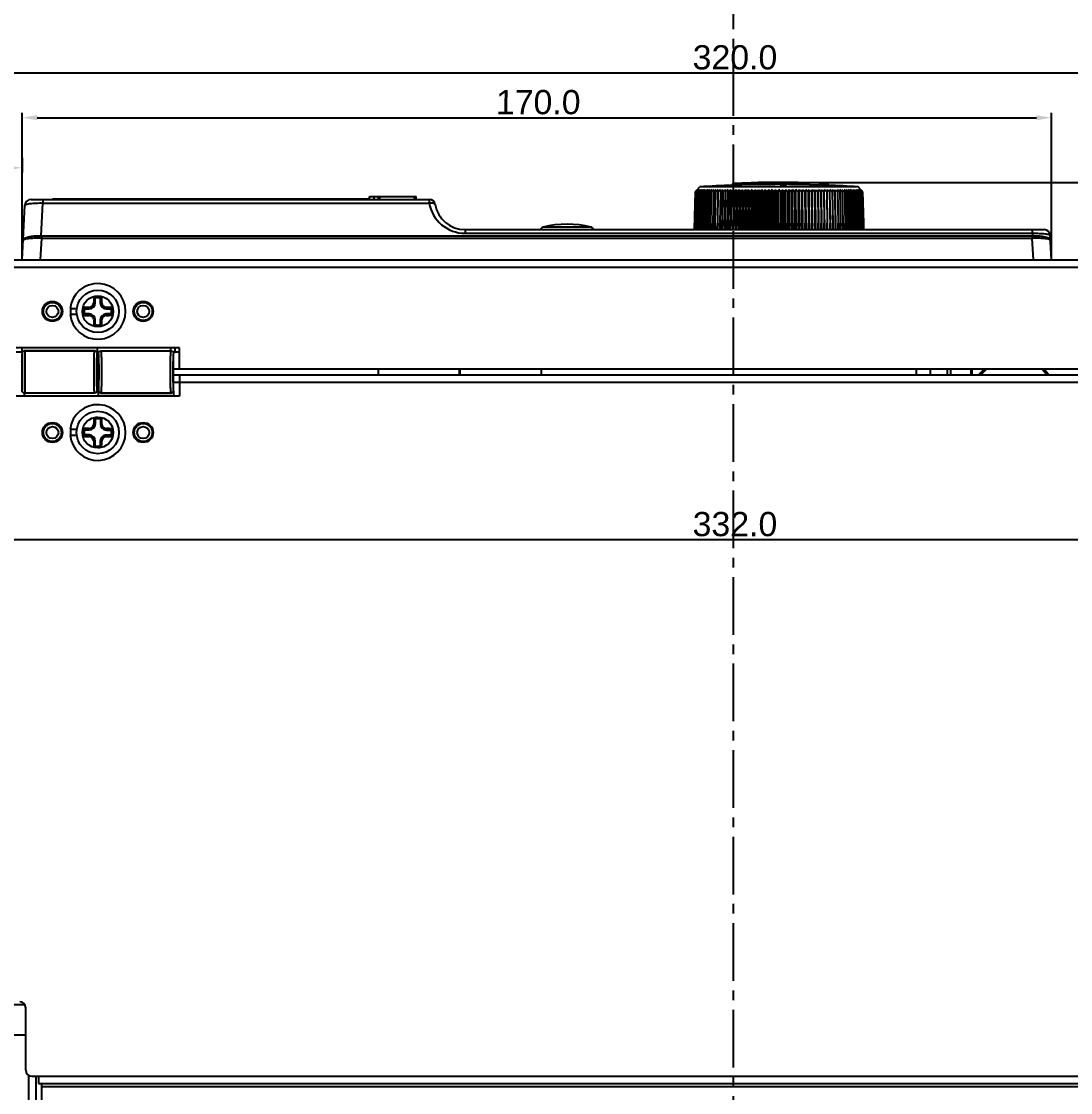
# Model space of a CAD drawing. Extents: x -329 to 5579, y -1942 to 3105.
# Drawn here: x 2013.5 to 2186.8, y -1765.1 to -1588.2 of the extents above; entities that cross this region are included whole.
import ezdxf

# ---------------------------------------------------------------- set-up
doc = ezdxf.new("R2010")
doc.units = 0
doc.linetypes.add('CENTER', pattern=[17.8, 10.75, -2.35, 2.35, -2.35])
doc.linetypes.add('CENTER2', pattern=[28.575, 19.05, -3.175, 3.175, -3.175])
doc.layers.get('0').update_dxf_attribs({"linetype": 'CONTINUOUS'})
doc.layers.add('3', color=112, linetype='CENTER')
doc.layers.add('DIM', color=1, linetype='CONTINUOUS')
doc.styles.add('OMI-1', font='arial.ttf', dxfattribs={"oblique": 1})

msp = doc.modelspace()

# ---------------------------------------------------------------- linework, layer by layer
at = {"color": 7, "linetype": 'CONTINUOUS'}
for p, q in [((2134.02, -1614.87), (2130.96, -1614.96)), ((2130.96, -1614.96), (2130.96, -1615.26)), ((2134.02, -1615.17), (2134.02, -1614.87)), ((2135.57, -1615.19), (2135.57, -1614.84)), ((2136.67, -1614.85), (2136.53, -1614.86)), ((2136.62, -1614.82), (2136.62, -1614.83)), ((2138.84, -1614.82), (2138.53, -1614.82)), ((2138.84, -1615.18), (2138.84, -1614.82)), ((2139.89, -1615.19), (2139.89, -1614.82)), ((2143.65, -1615.18), (2143.65, -1614.88)), ((2146.71, -1614.98), (2143.65, -1614.88)), ((2146.71, -1614.98), (2146.71, -1615.28)), ((2124.8, -1616.35), (2124.64, -1622.6)), ((2124.81, -1616.35), (2124.68, -1621.54)), ((2124.84, -1616.35), (2124.71, -1621.54)), ((2124.9, -1616.35), (2124.77, -1621.54)), ((2124.89, -1616.25), (2124.8, -1616.35)), ((2124.9, -1616.26), (2124.81, -1616.35)), ((2124.92, -1616.28), (2124.84, -1616.35)), ((2124.99, -1616.35), (2124.86, -1621.54)), ((2125, -1616.25), (2124.9, -1616.35)), ((2124.96, -1616.19), (2125.05, -1616.08)), ((2125.1, -1616.35), (2124.97, -1621.54)), ((2125.05, -1616.3), (2124.99, -1616.35)), ((2125.1, -1616.03), (2125.05, -1616.08)), ((2125.05, -1616.08), (2125.1, -1616.03)), ((2125.13, -1616.03), (2125.07, -1616.08)), ((2125.08, -1616.08), (2125.13, -1616.03)), ((2125.1, -1616.02), (2125.55, -1615.54)), ((2125.17, -1616.28), (2125.1, -1616.35)), ((2125.23, -1616.35), (2125.1, -1621.54)), ((2125.14, -1616.3), (2125.14, -1616.29)), ((2125.32, -1616.27), (2125.23, -1616.35)), ((2125.23, -1616.35), (2125.28, -1616.28)), ((2125.23, -1616.35), (2125.28, -1616.28)), ((2125.39, -1616.35), (2125.26, -1621.54)), ((2125.49, -1616.26), (2125.39, -1616.35)), ((2125.56, -1616.35), (2125.44, -1621.54)), ((2151.68, -1615.54), (2125.55, -1615.54)), ((2125.56, -1616.09), (2125.6, -1616.03)), ((2125.77, -1616.35), (2125.64, -1621.54)), ((2125.99, -1616.35), (2125.87, -1621.54)), ((2126.24, -1616.35), (2126.12, -1621.54)), ((2126.51, -1616.35), (2126.39, -1621.54)), ((2126.79, -1616.35), (2126.68, -1621.54)), ((2127.11, -1616.35), (2127, -1621.54)), ((2127.44, -1616.35), (2127.33, -1621.54)), ((2127.79, -1616.35), (2127.68, -1621.54)), ((2128.15, -1616.35), (2128.05, -1621.54)), ((2128.54, -1616.35), (2128.45, -1621.54)), ((2128.54, -1616.35), (2128.57, -1616.03)), ((2128.95, -1616.35), (2128.85, -1621.54)), ((2128.95, -1616.35), (2128.96, -1616.03)), ((2129.25, -1622.6), (2129.36, -1616.03)), ((2129.37, -1616.35), (2129.28, -1621.54)), ((2129.37, -1616.35), (2129.36, -1616.03)), ((2129.68, -1622.6), (2129.79, -1616.03)), ((2129.81, -1616.35), (2129.72, -1621.54)), ((2129.81, -1616.35), (2129.79, -1616.03)), ((2130.12, -1622.6), (2130.22, -1616.03)), ((2130.26, -1616.35), (2130.18, -1621.54)), ((2130.58, -1622.6), (2130.67, -1616.03)), ((2130.73, -1616.35), (2130.65, -1621.54)), ((2134.02, -1615.17), (2130.96, -1615.26)), ((2131.05, -1622.6), (2131.14, -1616.03)), ((2131.21, -1616.35), (2131.14, -1621.54)), ((2131.53, -1622.6), (2131.62, -1616.03)), ((2131.71, -1616.35), (2131.64, -1621.54)), ((2132.03, -1622.6), (2132.11, -1616.03)), ((2132.21, -1616.35), (2132.15, -1621.54)), ((2132.54, -1622.6), (2132.61, -1616.03)), ((2132.73, -1616.35), (2132.68, -1621.54)), ((2133.05, -1622.6), (2133.12, -1616.03)), ((2133.26, -1616.35), (2133.21, -1621.54)), ((2133.58, -1622.6), (2133.64, -1616.03)), ((2133.8, -1616.35), (2133.75, -1621.54)), ((2134.12, -1622.6), (2134.17, -1616.03)), ((2134.35, -1616.35), (2134.31, -1621.54)), ((2134.66, -1622.6), (2134.71, -1616.03)), ((2134.9, -1616.35), (2134.87, -1621.54)), ((2135.22, -1622.6), (2135.26, -1616.03)), ((2135.46, -1616.35), (2135.43, -1621.54)), ((2135.77, -1622.6), (2135.81, -1616.03)), ((2136.03, -1616.35), (2136, -1621.54)), ((2136.34, -1622.6), (2136.36, -1616.03)), ((2136.6, -1616.35), (2136.58, -1621.54)), ((2136.9, -1622.6), (2136.92, -1616.03)), ((2137.17, -1616.35), (2137.16, -1621.54)), ((2137.47, -1622.6), (2137.49, -1616.03)), ((2137.75, -1616.35), (2137.74, -1621.54)), ((2138.05, -1622.6), (2138.05, -1616.03)), ((2138.33, -1616.35), (2138.33, -1621.54)), ((2138.62, -1622.6), (2138.62, -1616.03)), ((2138.84, -1615.12), (2138.74, -1615.12)), ((2138.91, -1616.35), (2138.91, -1621.54)), ((2139.19, -1622.6), (2139.19, -1616.03)), ((2139.49, -1616.35), (2139.5, -1621.54)), ((2139.76, -1622.6), (2139.75, -1616.03)), ((2140.06, -1616.35), (2140.08, -1621.54)), ((2140.33, -1622.6), (2140.31, -1616.03)), ((2140.64, -1616.35), (2140.66, -1621.54)), ((2140.9, -1622.6), (2140.87, -1616.03)), ((2141.21, -1616.35), (2141.23, -1621.54)), ((2141.46, -1622.6), (2141.43, -1616.03)), ((2141.78, -1616.35), (2141.81, -1621.54)), ((2142.02, -1622.6), (2141.98, -1616.03)), ((2142.34, -1616.35), (2142.37, -1621.54)), ((2142.57, -1622.6), (2142.53, -1616.03)), ((2142.89, -1616.35), (2142.93, -1621.54)), ((2143.12, -1622.6), (2143.06, -1616.03)), ((2143.44, -1616.35), (2143.48, -1621.54)), ((2143.66, -1622.6), (2143.6, -1616.03)), ((2146.71, -1615.28), (2143.65, -1615.18)), ((2143.98, -1616.35), (2144.03, -1621.54)), ((2144.18, -1622.6), (2144.12, -1616.03)), ((2144.5, -1616.35), (2144.56, -1621.54)), ((2144.7, -1622.6), (2144.63, -1616.03)), ((2145.02, -1616.35), (2145.08, -1621.54)), ((2145.21, -1622.6), (2145.13, -1616.03)), ((2145.53, -1616.35), (2145.6, -1621.54)), ((2145.71, -1622.6), (2145.62, -1616.03)), ((2146.03, -1616.35), (2146.1, -1621.54)), ((2146.19, -1622.6), (2146.1, -1616.03)), ((2146.51, -1616.35), (2146.58, -1621.54)), ((2146.66, -1622.6), (2146.57, -1616.03)), ((2146.98, -1616.35), (2147.06, -1621.54)), ((2147.12, -1622.6), (2147.02, -1616.03)), ((2147.45, -1616.03), (2147.43, -1616.35)), ((2147.43, -1616.35), (2147.51, -1621.54)), ((2147.56, -1622.6), (2147.45, -1616.03)), ((2147.99, -1622.6), (2147.87, -1616.03)), ((2147.87, -1616.03), (2147.87, -1616.35)), ((2147.87, -1616.35), (2147.96, -1621.54)), ((2148.28, -1616.03), (2148.29, -1616.35)), ((2148.29, -1616.35), (2148.38, -1621.54)), ((2148.67, -1616.03), (2148.7, -1616.35)), ((2148.7, -1616.35), (2148.79, -1621.54)), ((2149.08, -1616.35), (2149.18, -1621.54)), ((2149.45, -1616.35), (2149.56, -1621.54)), ((2149.8, -1616.35), (2149.91, -1621.54)), ((2150.13, -1616.35), (2150.24, -1621.54)), ((2150.44, -1616.35), (2150.56, -1621.54)), ((2150.73, -1616.35), (2150.85, -1621.54)), ((2151, -1616.35), (2151.12, -1621.54)), ((2151.25, -1616.35), (2151.37, -1621.54)), ((2151.47, -1616.35), (2151.59, -1621.54)), ((2151.64, -1616.03), (2151.68, -1616.09)), ((2151.67, -1616.35), (2151.8, -1621.54)), ((2152.14, -1616.02), (2151.68, -1615.54)), ((2151.85, -1616.35), (2151.75, -1616.26)), ((2151.85, -1616.35), (2151.75, -1616.26)), ((2151.85, -1616.35), (2151.98, -1621.54)), ((2152.01, -1616.35), (2151.92, -1616.27)), ((2151.96, -1616.28), (2152.01, -1616.35)), ((2152.01, -1616.35), (2152.14, -1621.54)), ((2152.14, -1616.35), (2152.07, -1616.28)), ((2152.09, -1616.29), (2152.1, -1616.3)), ((2152.11, -1616.03), (2152.16, -1616.08)), ((2152.16, -1616.08), (2152.11, -1616.03)), ((2152.19, -1616.08), (2152.14, -1616.03)), ((2152.14, -1616.03), (2152.23, -1616.13)), ((2152.14, -1616.35), (2152.27, -1621.54)), ((2152.25, -1616.35), (2152.19, -1616.3)), ((2152.25, -1616.35), (2152.19, -1616.3)), ((2152.23, -1616.13), (2152.28, -1616.19)), ((2152.33, -1616.35), (2152.23, -1616.25)), ((2152.25, -1616.35), (2152.38, -1621.54)), ((2152.39, -1616.35), (2152.32, -1616.28)), ((2152.33, -1616.35), (2152.46, -1621.54)), ((2152.43, -1616.35), (2152.34, -1616.26)), ((2152.44, -1616.35), (2152.35, -1616.25)), ((2152.39, -1616.35), (2152.53, -1621.54)), ((2152.43, -1616.35), (2152.56, -1621.54)), ((2152.44, -1616.35), (2152.6, -1622.6)), ((2015.09, -1617.6), (2080.87, -1617.6)), ((2016.77, -1623.63), (2017.05, -1618.2)), ((2017.05, -1617.6), (2017.05, -1618.2)), ((2017.05, -1618.2), (2080.87, -1618.2)), ((2018.62, -1617.55), (2018.62, -1617.6)), ((2070.98, -1617.55), (2018.62, -1617.55)), ((2070.62, -1617.55), (2070.62, -1617.6)), ((2070.98, -1617.6), (2070.99, -1617.1)), ((2070.99, -1617.1), (2078.68, -1617.1)), ((2071.74, -1617.6), (2071.75, -1617.1)), ((2072.5, -1617.6), (2072.5, -1617.1)), ((2072.72, -1617.6), (2072.73, -1617.1)), ((2078.44, -1617.6), (2078.43, -1617.1)), ((2078.69, -1617.6), (2078.68, -1617.1)), ((2080.87, -1617.6), (2080.87, -1618.2)), ((2013.62, -1627.6), (2014.09, -1618.55)), ((2124.68, -1621.54), (2124.66, -1622.6)), ((2124.66, -1622.6), (2124.68, -1621.54)), ((2124.71, -1621.54), (2124.69, -1622.6)), ((2124.69, -1622.6), (2124.71, -1621.54)), ((2124.77, -1621.54), (2124.75, -1622.6)), ((2124.76, -1622.6), (2124.77, -1621.54)), ((2124.86, -1621.54), (2124.84, -1622.6)), ((2124.84, -1622.6), (2124.86, -1621.54)), ((2124.97, -1621.54), (2124.95, -1622.6)), ((2124.95, -1622.6), (2124.97, -1621.54)), ((2125.1, -1621.54), (2125.08, -1622.6)), ((2125.09, -1622.6), (2125.1, -1621.54)), ((2125.26, -1621.54), (2125.24, -1622.6)), ((2125.24, -1622.6), (2125.26, -1621.54)), ((2125.44, -1621.54), (2125.42, -1622.6)), ((2125.42, -1622.6), (2125.44, -1621.54)), ((2125.64, -1621.54), (2125.62, -1622.6)), ((2125.63, -1622.6), (2125.64, -1621.54)), ((2125.87, -1621.54), (2125.85, -1622.6)), ((2125.86, -1622.6), (2125.87, -1621.54)), ((2126.12, -1621.54), (2126.1, -1622.6)), ((2126.11, -1622.6), (2126.12, -1621.54)), ((2126.39, -1621.54), (2126.37, -1622.6)), ((2126.38, -1622.6), (2126.39, -1621.54)), ((2126.68, -1621.54), (2126.66, -1622.6)), ((2126.67, -1622.6), (2126.68, -1621.54)), ((2127, -1621.54), (2126.98, -1622.6)), ((2126.98, -1622.6), (2127, -1621.54)), ((2127.33, -1621.54), (2127.31, -1622.6)), ((2127.32, -1622.6), (2127.33, -1621.54)), ((2127.68, -1621.54), (2127.66, -1622.6)), ((2127.67, -1622.6), (2127.68, -1621.54)), ((2128.05, -1621.54), (2128.04, -1622.6)), ((2128.05, -1622.6), (2128.05, -1621.54)), ((2128.45, -1621.54), (2128.43, -1622.6)), ((2128.44, -1622.6), (2128.45, -1621.54)), ((2128.85, -1621.54), (2128.84, -1622.6)), ((2128.85, -1622.6), (2128.85, -1621.54)), ((2129.28, -1621.54), (2129.26, -1622.6)), ((2129.27, -1622.6), (2129.28, -1621.54)), ((2129.72, -1621.54), (2129.71, -1622.6)), ((2129.72, -1622.6), (2129.72, -1621.54)), ((2130.18, -1621.54), (2130.16, -1622.6)), ((2130.18, -1622.6), (2130.18, -1621.54)), ((2130.65, -1621.54), (2130.64, -1622.6)), ((2130.65, -1622.6), (2130.65, -1621.54)), ((2131.14, -1621.54), (2131.12, -1622.6)), ((2131.14, -1622.6), (2131.14, -1621.54)), ((2131.64, -1621.54), (2131.63, -1622.6)), ((2131.64, -1622.6), (2131.64, -1621.54)), ((2132.15, -1621.54), (2132.14, -1622.6)), ((2132.15, -1622.6), (2132.15, -1621.54)), ((2132.68, -1621.54), (2132.66, -1622.6)), ((2132.68, -1622.6), (2132.68, -1621.54)), ((2133.21, -1621.54), (2133.2, -1622.6)), ((2133.21, -1622.6), (2133.21, -1621.54)), ((2133.75, -1621.54), (2133.74, -1622.6)), ((2133.76, -1622.6), (2133.75, -1621.54)), ((2134.31, -1621.54), (2134.29, -1622.6)), ((2134.31, -1622.6), (2134.31, -1621.54)), ((2134.87, -1621.54), (2134.85, -1622.6)), ((2134.87, -1622.6), (2134.87, -1621.54)), ((2135.43, -1621.54), (2135.42, -1622.6)), ((2135.44, -1622.6), (2135.43, -1621.54)), ((2136, -1621.54), (2135.99, -1622.6)), ((2136.01, -1622.6), (2136, -1621.54)), ((2136.58, -1621.54), (2136.57, -1622.6)), ((2136.59, -1622.6), (2136.58, -1621.54)), ((2137.16, -1621.54), (2137.15, -1622.6)), ((2137.17, -1622.6), (2137.16, -1621.54)), ((2137.74, -1621.54), (2137.73, -1622.6)), ((2137.75, -1622.6), (2137.74, -1621.54)), ((2138.33, -1621.54), (2138.32, -1622.6)), ((2138.33, -1621.54), (2138.33, -1622.6)), ((2138.91, -1621.54), (2138.9, -1622.6)), ((2138.92, -1622.6), (2138.91, -1621.54)), ((2139.5, -1621.54), (2139.49, -1622.6)), ((2139.5, -1622.6), (2139.5, -1621.54)), ((2140.08, -1621.54), (2140.07, -1622.6)), ((2140.09, -1622.6), (2140.08, -1621.54)), ((2140.66, -1621.54), (2140.65, -1622.6)), ((2140.67, -1622.6), (2140.66, -1621.54)), ((2141.25, -1622.6), (2141.23, -1621.54)), ((2141.23, -1621.54), (2141.23, -1622.6)), ((2141.81, -1621.54), (2141.8, -1622.6)), ((2141.82, -1622.6), (2141.81, -1621.54)), ((2142.38, -1622.6), (2142.37, -1621.54)), ((2142.37, -1621.54), (2142.37, -1622.6)), ((2142.94, -1622.6), (2142.93, -1621.54)), ((2142.93, -1621.54), (2142.93, -1622.6)), ((2143.5, -1622.6), (2143.48, -1621.54)), ((2143.48, -1621.54), (2143.48, -1622.6)), ((2144.04, -1622.6), (2144.03, -1621.54)), ((2144.03, -1621.54), (2144.03, -1622.6)), ((2144.58, -1622.6), (2144.56, -1621.54)), ((2144.56, -1621.54), (2144.56, -1622.6)), ((2145.1, -1622.6), (2145.08, -1621.54)), ((2145.08, -1621.54), (2145.09, -1622.6)), ((2145.61, -1622.6), (2145.6, -1621.54)), ((2145.6, -1621.54), (2145.6, -1622.6)), ((2146.11, -1622.6), (2146.1, -1621.54)), ((2146.1, -1621.54), (2146.1, -1622.6)), ((2146.6, -1622.6), (2146.58, -1621.54)), ((2146.58, -1621.54), (2146.59, -1622.6)), ((2147.07, -1622.6), (2147.06, -1621.54)), ((2147.06, -1621.54), (2147.06, -1622.6)), ((2147.53, -1622.6), (2147.51, -1621.54)), ((2147.51, -1621.54), (2147.52, -1622.6)), ((2147.98, -1622.6), (2147.96, -1621.54)), ((2147.96, -1621.54), (2147.96, -1622.6)), ((2148.4, -1622.6), (2148.38, -1621.54)), ((2148.38, -1621.54), (2148.39, -1622.6)), ((2148.81, -1622.6), (2148.79, -1621.54)), ((2148.79, -1621.54), (2148.8, -1622.6)), ((2149.2, -1622.6), (2149.18, -1621.54)), ((2149.18, -1621.54), (2149.19, -1622.6)), ((2149.58, -1622.6), (2149.56, -1621.54)), ((2149.56, -1621.54), (2149.57, -1622.6)), ((2149.93, -1622.6), (2149.91, -1621.54)), ((2149.91, -1621.54), (2149.92, -1622.6)), ((2150.26, -1622.6), (2150.24, -1621.54)), ((2150.24, -1621.54), (2150.25, -1622.6)), ((2150.58, -1622.6), (2150.56, -1621.54)), ((2150.56, -1621.54), (2150.57, -1622.6)), ((2150.87, -1622.6), (2150.85, -1621.54)), ((2150.85, -1621.54), (2150.86, -1622.6)), ((2151.14, -1622.6), (2151.12, -1621.54)), ((2151.12, -1621.54), (2151.13, -1622.6)), ((2151.39, -1622.6), (2151.37, -1621.54)), ((2151.37, -1621.54), (2151.38, -1622.6)), ((2151.61, -1622.6), (2151.59, -1621.54)), ((2151.59, -1621.54), (2151.61, -1622.6)), ((2151.82, -1622.6), (2151.8, -1621.54)), ((2151.8, -1621.54), (2151.81, -1622.6)), ((2152, -1622.6), (2151.98, -1621.54)), ((2151.98, -1621.54), (2151.99, -1622.6)), ((2152.16, -1622.6), (2152.14, -1621.54)), ((2152.14, -1621.54), (2152.15, -1622.6)), ((2152.29, -1622.6), (2152.27, -1621.54)), ((2152.27, -1621.54), (2152.29, -1622.6)), ((2152.4, -1622.6), (2152.38, -1621.54)), ((2152.38, -1621.54), (2152.4, -1622.6)), ((2152.48, -1622.6), (2152.46, -1621.54)), ((2152.46, -1621.54), (2152.48, -1622.6)), ((2152.54, -1622.6), (2152.53, -1621.54)), ((2152.53, -1621.54), (2152.54, -1622.6)), ((2152.58, -1622.6), (2152.56, -1621.54)), ((2152.56, -1621.54), (2152.58, -1622.6)), ((2016.8, -1623.64), (2016.8, -1623.99)), ((2016.8, -1623.64), (2180.45, -1623.64)), ((2086.78, -1622.6), (2086.78, -1623.2)), ((2086.78, -1622.6), (2182.42, -1622.6)), ((2086.78, -1623.2), (2180.46, -1623.2)), ((2107.58, -1622.19), (2099.66, -1622.19)), ((2180.45, -1623.64), (2180.45, -1623.99)), ((2180.46, -1622.6), (2180.46, -1623.2)), ((2180.46, -1623.2), (2180.48, -1623.63)), ((2183.63, -1627.6), (2183.42, -1623.55)), ((2016.8, -1623.99), (2016.61, -1627.6)), ((2016.8, -1623.99), (2180.45, -1623.99)), ((2180.64, -1627.6), (2180.45, -1623.99)), ((1972.32, -1627.6), (2289.92, -1627.6)), ((1972.42, -1628.8), (2289.82, -1628.8)), ((2025.7, -1634.69), (2025.7, -1633.89)), ((2026.53, -1633.89), (2026.53, -1634.69)), ((2022.65, -1635.66), (2021.54, -1635.66)), ((2023.91, -1635.69), (2024.7, -1635.69)), ((2024.7, -1635.69), (2024.7, -1635.43)), ((2025.7, -1634.69), (2025.45, -1634.69)), ((2026.53, -1634.69), (2026.79, -1634.69)), ((2027.53, -1635.69), (2027.53, -1635.43)), ((2027.53, -1635.69), (2028.33, -1635.69)), ((2021.54, -1636.56), (2022.65, -1636.56)), ((2024.7, -1636.52), (2023.91, -1636.52)), ((2024.7, -1636.52), (2024.71, -1636.78)), ((2025.71, -1637.52), (2025.45, -1637.52)), ((2025.71, -1638.32), (2025.71, -1637.52)), ((2026.53, -1637.52), (2026.53, -1638.32)), ((2026.53, -1637.52), (2026.79, -1637.52)), ((2027.53, -1636.52), (2027.53, -1636.78)), ((2028.33, -1636.52), (2027.53, -1636.52)), ((2039.62, -1642.1), (2012.62, -1642.1)), ((2012.62, -1642.8), (2013.62, -1642.8)), ((2013.6, -1643.1), (2013.6, -1644.28)), ((2013.62, -1642.97), (2013.62, -1642.1)), ((2013.75, -1642.75), (2013.77, -1642.73)), ((2014.12, -1642.59), (2014.1, -1642.6)), ((2025.52, -1642.6), (2014.1, -1642.6)), ((2014.12, -1642.59), (2025.5, -1642.59)), ((2025.52, -1642.6), (2025.5, -1642.59)), ((2025.85, -1642.73), (2025.87, -1642.75)), ((2026, -1642.1), (2026, -1642.97)), ((2026, -1642.8), (2026.32, -1642.8)), ((2026.02, -1644.28), (2026.02, -1643.1)), ((2026.22, -1644.5), (2026.22, -1643.1)), ((2026.72, -1642.6), (2038.14, -1642.6)), ((2038.12, -1642.1), (2038.12, -1642.6)), ((2038.54, -1642.8), (2039.62, -1642.8)), ((2038.64, -1649.1), (2038.64, -1643.1)), ((2038.92, -1642.8), (2038.92, -1642.1)), ((2039.62, -1645.6), (2039.62, -1642.1)), ((2025.98, -1644.29), (2025.98, -1644.28)), ((2026.23, -1644.5), (2026, -1644.5)), ((2026.26, -1644.5), (2026.26, -1644.52)), ((2038.64, -1645.6), (2222.62, -1645.6)), ((2038.64, -1646.6), (2222.62, -1646.6)), ((2039.62, -1646.6), (2039.62, -1650.1)), ((2072.42, -1645.6), (2072.42, -1646.6)), ((2085.82, -1645.6), (2085.82, -1646.6)), ((2085.92, -1645.6), (2085.92, -1646.6)), ((2099.32, -1645.6), (2099.32, -1646.6)), ((2161.3, -1645.6), (2161.3, -1646.6)), ((2163.59, -1645.6), (2163.59, -1646.6)), ((2166.41, -1645.6), (2166.41, -1646.6)), ((2166.94, -1645.6), (2166.94, -1646.6)), ((2170.32, -1645.6), (2170.32, -1646.6)), ((2170.52, -1646.6), (2170.52, -1645.6)), ((2171.57, -1646.6), (2172.57, -1645.6)), ((2172.97, -1645.6), (2171.97, -1646.6)), ((2182.84, -1646.6), (2182.05, -1645.6)), ((2182.4, -1645.6), (2183.2, -1646.6)), ((2013.6, -1647.93), (2013.6, -1649.1)), ((2025.98, -1647.93), (2025.98, -1647.92)), ((2026, -1647.7), (2026.23, -1647.7)), ((2026.22, -1647.8), (2026.01, -1647.8)), ((2026.02, -1649.1), (2026.02, -1647.93)), ((2026.22, -1649.1), (2026.22, -1647.7)), ((2026.26, -1647.69), (2026.26, -1647.71)), ((2038.64, -1647.8), (2222.62, -1647.8)), ((2039.62, -1650.1), (2012.62, -1650.1)), ((2013.94, -1649.58), (2013.94, -1650.1)), ((2025.52, -1649.6), (2014.1, -1649.6)), ((2026.24, -1650.1), (2026.24, -1649.24)), ((2026.38, -1649.48), (2026.37, -1649.46)), ((2026.72, -1649.6), (2026.74, -1649.62)), ((2026.72, -1649.6), (2038.14, -1649.6)), ((2038.12, -1649.62), (2026.74, -1649.62)), ((2038.12, -1649.62), (2038.14, -1649.6)), ((2038.49, -1649.46), (2038.47, -1649.48)), ((2038.62, -1649.24), (2038.62, -1650.1)), ((2025.72, -1654.69), (2025.72, -1653.89)), ((2026.55, -1653.9), (2026.54, -1654.69)), ((2022.65, -1655.63), (2021.54, -1655.62)), ((2023.91, -1655.67), (2024.71, -1655.68)), ((2024.71, -1655.68), (2024.71, -1655.42)), ((2025.72, -1654.69), (2025.46, -1654.69)), ((2026.54, -1654.69), (2026.8, -1654.7)), ((2027.54, -1655.7), (2027.54, -1655.44)), ((2021.54, -1656.52), (2022.65, -1656.53)), ((2024.7, -1656.51), (2023.9, -1656.5)), ((2024.7, -1656.51), (2024.7, -1656.77)), ((2027.53, -1656.53), (2027.53, -1656.79)), ((2028.33, -1656.54), (2027.53, -1656.53)), ((2027.54, -1655.7), (2028.33, -1655.71)), ((2025.69, -1657.52), (2025.44, -1657.51)), ((2025.69, -1658.31), (2025.69, -1657.52)), ((2026.52, -1657.52), (2026.52, -1658.32)), ((2026.52, -1657.52), (2026.78, -1657.52)), ((2014.08, -1750.6), (1978.82, -1750.6)), ((2014.22, -1761.4), (2014.22, -1751.1)), ((2014.22, -1755.6), (1978.82, -1755.6)), ((2014.72, -1869.6), (2014.72, -1762.27)), ((2015.22, -1762.4), (2289.92, -1762.4)), ((2015.92, -1869.6), (2015.92, -1762.4)), ((2016.32, -1762.4), (2016.32, -1763.6)), ((2016.32, -1763.6), (2291.82, -1763.6)), ((2016.82, -1763.6), (2016.82, -1874.1)), ((2016.82, -1764.1), (2291.82, -1764.1))]:
    msp.add_line(p, q, dxfattribs=at)
for centre, radius in [((2026.12, -1636.1), 3.5), ((2018.62, -1636.1), 1.65), ((2026.12, -1636.1), 2.55), ((2033.62, -1636.1), 1.65), ((2018.62, -1636.1), 1.5), ((2018.62, -1636.1), 1.49), ((2018.62, -1636.1), 0.986), ((2033.62, -1636.1), 1.5), ((2033.62, -1636.1), 1.49), ((2033.62, -1636.1), 0.986), ((2026.12, -1656.1), 3.5), ((2026.12, -1656.1), 2.55), ((2018.62, -1656.1), 1.65), ((2018.62, -1656.1), 1.5), ((2018.62, -1656.1), 1.49), ((2018.62, -1656.1), 0.986), ((2033.62, -1656.1), 1.65), ((2033.62, -1656.1), 1.5), ((2033.62, -1656.1), 1.49), ((2033.62, -1656.1), 0.986)]:
    msp.add_circle(centre, radius, dxfattribs=at)
for centre, radius, start, end in [((2138.62, -1815.11), 200.3, 90.8728, 91.3153), ((2138.62, -1815.11), 200.3, 90.5725, 90.8731), ((2139.36, -1715.05), 100.23, 91.6226, 92.1702), ((2138.62, -1714.98), 100.16, 90, 91.1449), ((2139.36, -1714.99), 100.18, 90.4729, 91.5393), ((2138.62, -1815.11), 200.3, 89.6374, 89.9377), ((2138.62, -1815.11), 200.23, 89.6373, 89.9378), ((2138.62, -1815.11), 200.3, 88.5603, 89.6374), ((2157.75, -1647.21), 45.15, 136.4067, 136.7126), ((2157.72, -1648.33), 45.89, 135.3467, 135.6634), ((2158.26, -1645.12), 44.09, 138.8048, 139.149), ((2157.55, -1649.23), 46.38, 134.2772, 134.7217), ((2158.41, -1643.85), 43.35, 140.0595, 140.5229), ((2157.51, -1650.17), 46.98, 133.3838, 133.7877), ((2158.91, -1642.79), 43.01, 141.5152, 141.9771), ((2157.83, -1651.4), 48.03, 132.569, 133.0424), ((2159.51, -1641.7), 42.74, 143.0829, 143.5203), ((2157.94, -1652.33), 48.72, 131.8262, 132.2809), ((2160.31, -1640.64), 42.67, 144.7683, 145.1811), ((2158.09, -1653.21), 49.38, 131.1529, 131.5873), ((2162.27, -1640.22), 43.93, 146.6829, 147.0882), ((2158.27, -1654.03), 50.01, 130.5457, 130.9602), ((2138.62, -1815.11), 200, 92.1943, 93.7456), ((2163.31, -1639.02), 44.03, 148.5128, 149.0072), ((2160.04, -1656.63), 53.02, 130.3949, 130.5609), ((2158.48, -1654.8), 50.61, 130.0018, 130.3966), ((2159.22, -1656.11), 51.96, 129.5207, 130.0803), ((2165.18, -1638.15), 45.04, 150.5777, 151.051), ((2159.52, -1656.81), 52.55, 129.0956, 129.6539), ((2167.6, -1637.35), 46.61, 152.7748, 153.223), ((2159.84, -1657.43), 53.07, 128.7264, 129.2836), ((2170.76, -1636.62), 48.92, 155.1046, 155.5233), ((2160.17, -1657.97), 53.53, 128.4114, 128.9676), ((2174.97, -1635.98), 52.29, 157.5656, 157.9502), ((2160.51, -1658.43), 53.92, 128.149, 128.7044), ((2180.7, -1635.44), 57.18, 160.1537, 160.4994), ((2160.86, -1658.8), 54.24, 127.9379, 128.4927), ((2188.8, -1635.02), 64.46, 162.8621, 163.164), ((2161.22, -1659.08), 54.47, 127.7772, 128.3315), ((2200.89, -1634.75), 75.72, 165.6808, 165.9344), ((2161.59, -1659.27), 54.63, 127.666, 128.2201), ((2220.46, -1634.7), 94.47, 168.5968, 168.7977), ((2161.95, -1659.37), 54.71, 127.6038, 128.1579), ((2256.85, -1635.04), 130.04, 171.5936, 171.7382), ((2162.33, -1659.37), 54.7, 127.5903, 128.1447), ((2162.7, -1659.28), 54.61, 127.6254, 128.1803), ((2163.08, -1659.09), 54.43, 127.7093, 128.2649), ((2163.46, -1658.81), 54.18, 127.8424, 128.3989), ((2012.08, -1630.65), 119.04, 6.8977, 7.0552), ((2163.84, -1658.44), 53.84, 128.0253, 128.5831), ((2043.88, -1631.46), 88.16, 9.8676, 10.082), ((2164.22, -1657.98), 53.43, 128.259, 128.8181), ((2061.64, -1632.12), 71.33, 12.7683, 13.036), ((2164.61, -1657.44), 52.95, 128.5446, 129.1053), ((2072.91, -1632.75), 61.04, 15.5829, 15.8997), ((2165, -1656.81), 52.4, 128.8834, 129.4459), ((2080.64, -1633.41), 54.32, 18.2972, 18.6585), ((2165.39, -1656.11), 51.78, 129.2772, 129.8416), ((2086.23, -1634.11), 49.77, 20.9002, 21.301), ((2165.79, -1655.34), 51.11, 129.7279, 130.2943), ((2090.45, -1634.86), 46.64, 23.3836, 23.8191), ((2166.19, -1654.5), 50.39, 130.2377, 130.8062), ((2093.73, -1635.67), 44.49, 25.7421, 26.2075), ((2166.61, -1653.59), 49.63, 130.8091, 131.3797), ((2138.62, -1815.11), 200, 90.8742, 91.3172), ((2096.33, -1636.54), 43.05, 27.9728, 28.4635), ((2167.04, -1652.64), 48.84, 131.445, 132.0176), ((2098.44, -1637.46), 42.13, 30.0751, 30.5869), ((2167.48, -1651.63), 48.02, 132.1485, 132.723), ((2100.19, -1638.43), 41.61, 32.0498, 32.5791), ((2167.94, -1650.58), 47.19, 132.9231, 133.4992), ((2139.36, -1715.16), 100.05, 90.3582, 92.1735), ((2101.65, -1639.45), 41.41, 33.8996, 34.4428), ((2168.43, -1649.5), 46.36, 133.7726, 134.35), ((2102.9, -1640.5), 41.46, 35.6279, 36.1821), ((2168.95, -1648.39), 45.53, 134.701, 135.2792), ((2103.97, -1641.59), 41.71, 37.239, 37.8017), ((2169.51, -1647.26), 44.73, 135.7129, 136.2913), ((2104.9, -1642.7), 42.11, 38.7376, 39.3065), ((2170.11, -1646.12), 43.97, 136.813, 137.3908), ((2105.73, -1643.83), 42.64, 40.1287, 40.702), ((2170.78, -1644.97), 43.27, 138.0062, 138.5825), ((2106.46, -1644.97), 43.27, 41.4175, 41.9938), ((2138.62, -1815.11), 199.93, 89.6368, 89.9377), ((2171.51, -1643.83), 42.64, 139.298, 139.8713), ((2107.12, -1646.12), 43.97, 42.6092, 43.187), ((2172.33, -1642.7), 42.11, 140.6935, 141.2624), ((2107.73, -1647.26), 44.73, 43.7087, 44.2871), ((2138.62, -1815.11), 200, 88.5581, 89.6369), ((2173.27, -1641.59), 41.71, 142.1983, 142.761), ((2108.29, -1648.39), 45.53, 44.7208, 45.299), ((2174.34, -1640.5), 41.46, 143.8179, 144.3721), ((2108.8, -1649.5), 46.36, 45.65, 46.2274), ((2175.58, -1639.45), 41.41, 145.5572, 146.1004), ((2109.29, -1650.58), 47.19, 46.5008, 47.0769), ((2177.05, -1638.43), 41.61, 147.4209, 147.9502), ((2109.76, -1651.63), 48.02, 47.277, 47.8515), ((2178.79, -1637.46), 42.13, 149.4131, 149.9249), ((2110.2, -1652.64), 48.84, 47.9824, 48.555), ((2180.91, -1636.54), 43.05, 151.5365, 152.0272), ((2110.63, -1653.59), 49.63, 48.6203, 49.1909), ((2183.51, -1635.67), 44.49, 153.7925, 154.2579), ((2111.04, -1654.5), 50.39, 49.1938, 49.7623), ((2186.79, -1634.86), 46.64, 156.1809, 156.6164), ((2111.45, -1655.34), 51.11, 49.7057, 50.2721), ((2191, -1634.11), 49.77, 158.699, 159.0998), ((2111.85, -1656.11), 51.78, 50.1584, 50.7228), ((2196.6, -1633.41), 54.32, 161.3415, 161.7028), ((2112.24, -1656.81), 52.4, 50.5541, 51.1166), ((2204.33, -1632.75), 61.04, 164.1003, 164.4171), ((2112.63, -1657.44), 52.95, 50.8947, 51.4554), ((2215.6, -1632.12), 71.33, 166.964, 167.2317), ((2113.01, -1657.98), 53.43, 51.1819, 51.741), ((2233.36, -1631.46), 88.16, 169.918, 170.1324), ((2113.4, -1658.44), 53.84, 51.4169, 51.9747), ((2138.62, -1815.11), 200, 86.2544, 87.681), ((2265.15, -1630.65), 119.04, 172.9448, 173.1023), ((2113.78, -1658.81), 54.18, 51.6011, 52.1576), ((2114.16, -1659.09), 54.43, 51.7351, 52.2907), ((2114.54, -1659.28), 54.61, 51.8197, 52.3746), ((2114.91, -1659.37), 54.7, 51.8553, 52.4097), ((2115.28, -1659.37), 54.71, 51.8421, 52.3962), ((2020.39, -1635.04), 130.04, 8.2618, 8.4064), ((2115.65, -1659.27), 54.63, 51.7799, 52.334), ((2056.78, -1634.7), 94.47, 11.2023, 11.4032), ((2116.02, -1659.08), 54.47, 51.6685, 52.2228), ((2076.35, -1634.75), 75.72, 14.0656, 14.3192), ((2116.38, -1658.8), 54.24, 51.5073, 52.0621), ((2116.73, -1658.43), 53.92, 51.2956, 51.851), ((2088.43, -1635.02), 64.46, 16.836, 17.1379), ((2117.07, -1657.97), 53.53, 51.0324, 51.5886), ((2096.54, -1635.44), 57.18, 19.5006, 19.8463), ((2117.4, -1657.43), 53.07, 50.7164, 51.2736), ((2102.27, -1635.98), 52.29, 22.0498, 22.4344), ((2117.71, -1656.81), 52.55, 50.3461, 50.9044), ((2106.48, -1636.62), 48.92, 24.4767, 24.8954), ((2118.02, -1656.11), 51.96, 49.9197, 50.4793), ((2109.64, -1637.35), 46.61, 26.777, 27.2252), ((2118.76, -1654.8), 50.61, 49.6034, 49.9982), ((2112.06, -1638.15), 45.04, 28.949, 29.4223), ((2118.97, -1654.03), 50.01, 49.0398, 49.4543), ((2113.93, -1639.02), 44.03, 30.9928, 31.4872), ((2117.2, -1656.63), 53.02, 49.4391, 49.6051), ((2119.15, -1653.21), 49.38, 48.4127, 48.8471), ((2114.97, -1640.22), 43.93, 32.9118, 33.3171), ((2119.29, -1652.33), 48.72, 47.7191, 48.1738), ((2116.93, -1640.64), 42.67, 34.8189, 35.2317), ((2119.4, -1651.4), 48.04, 46.9558, 47.431), ((2117.73, -1641.7), 42.74, 36.4797, 36.9171), ((2119.73, -1650.17), 46.98, 46.2123, 46.6162), ((2118.34, -1642.78), 42.99, 38.0271, 38.4848), ((2119.68, -1649.23), 46.38, 45.2783, 45.7228), ((2118.83, -1643.85), 43.35, 39.4771, 39.9405), ((2119.52, -1648.33), 45.89, 44.3366, 44.6533), ((2118.98, -1645.12), 44.09, 40.851, 41.1953), ((2119.49, -1647.21), 45.15, 43.2874, 43.5933), ((2015.09, -1618.6), 1, 90, 177), ((2080.87, -1618.6), 1, 9.5941, 90), ((2086.78, -1617.2), 6, 189.5954, 269.9987), ((2086.78, -1617.6), 5, 189.5941, 270), ((2103.62, -1638.14), 16.43, 76.0481, 103.9519), ((2059.77, -1626.07), 43.08, 176.7646, 177.2354), ((2016.8, -1622.85), 0.785, 267.2905, 270.0009), ((2099.8, -1622.77), 0.6, 103.9519, 163.8172), ((2107.44, -1622.77), 0.6, 16.1828, 76.0481), ((2180.45, -1622.85), 0.785, 269.9991, 272.7095), ((2137.68, -1626.05), 42.87, 2.7635, 3.2365), ((2182.42, -1623.6), 1, 3, 90), ((2026.12, -1636.1), 4.6, 185.6575, 174.4295), ((2075.1, -1636), 49.67, 177.3657, 178.4911), ((2026.12, -1636.1), 2.47, 75.1217, 104.9654), ((2020.93, -1639.65), 7.48, 50.3609, 52.5421), ((2026.12, -1636.1), 2.25, 79.4352, 100.6519), ((2031.31, -1639.64), 7.48, 127.5449, 129.7262), ((1977.7, -1636.05), 49.11, 1.5896, 2.7277), ((2026.12, -1636.1), 4.5, 174.2993, 185.7877), ((2026.12, -1636.1), 2.47, 165.1217, 194.9654), ((2026.07, -1684.53), 49.11, 91.5896, 92.7277), ((2029.66, -1630.91), 7.48, 217.5449, 219.7262), ((2026.12, -1636.1), 2.25, 169.4352, 190.6519), ((2024.7, -1634.69), 1, 270.0435, 0.0435), ((2024.68, -1634.67), 0.762, 271.5877, 358.4993), ((2027.53, -1634.69), 1, 180.0435, 270.0435), ((2027.55, -1634.67), 0.762, 181.5867, 268.5003), ((2026.22, -1685.08), 49.67, 87.3657, 88.4911), ((2022.57, -1630.92), 7.48, 320.3609, 322.5421), ((2026.12, -1636.1), 2.25, 349.4352, 10.6519), ((2026.12, -1636.1), 2.47, 345.1217, 14.9654), ((2029.66, -1641.29), 7.48, 140.3609, 142.5421), ((2026.01, -1587.13), 49.67, 267.3657, 268.4911), ((2024.71, -1637.52), 1, 0.0435, 90.0435), ((2024.69, -1637.54), 0.762, 1.5878, 88.4993), ((2074.54, -1636.16), 49.11, 181.5896, 182.7277), ((2027.53, -1637.52), 1, 90.0435, 180.0435), ((1977.14, -1636.21), 49.67, 357.3657, 358.4911), ((2027.55, -1637.54), 0.762, 91.5867, 178.5004), ((2026.17, -1587.68), 49.11, 271.5896, 272.7277), ((2022.58, -1641.3), 7.48, 37.5449, 39.7262), ((2020.93, -1632.57), 7.48, 307.5449, 309.7262), ((2026.12, -1636.1), 2.47, 255.1217, 284.9654), ((2026.12, -1636.1), 2.25, 259.4352, 280.6519), ((2031.3, -1632.56), 7.48, 230.3609, 232.5421), ((2014.1, -1643.11), 0.502, 164.9041, 179.9698), ((2025.52, -1643.11), 0.502, 0.031, 15.1196), ((2026.72, -1649.1), 0.502, 180.031, 195.1196), ((2038.13, -1649.1), 0.502, 344.9041, 359.9698), ((2026.12, -1656.1), 4.6, 185.1758, 173.9478), ((2075.09, -1656.41), 49.67, 176.884, 178.0093), ((2026.12, -1656.1), 2.47, 74.6399, 104.4836), ((2020.9, -1659.61), 7.48, 49.8791, 52.0603), ((2026.12, -1656.1), 2.25, 78.9534, 100.1701), ((2031.28, -1659.69), 7.48, 127.0632, 129.2444), ((1977.7, -1655.65), 49.11, 1.1078, 2.2459), ((2026.12, -1656.1), 4.5, 173.8175, 185.306), ((2026.12, -1656.1), 2.47, 164.6399, 194.4836), ((2025.66, -1704.53), 49.11, 91.1078, 92.2459), ((2029.7, -1650.94), 7.48, 217.0632, 219.2444), ((2026.12, -1656.1), 2.25, 168.9534, 190.1701), ((2024.72, -1654.68), 1, 269.5618, 359.5618), ((2024.7, -1654.66), 0.762, 271.1049, 358.0186), ((2027.54, -1654.7), 1, 179.5618, 269.5618), ((2027.56, -1654.68), 0.762, 181.1049, 268.0186), ((2025.81, -1705.08), 49.67, 86.884, 88.0093), ((2022.62, -1650.89), 7.48, 319.8791, 322.0603), ((2026.12, -1656.1), 2.47, 344.6399, 14.4836), ((2029.62, -1661.32), 7.48, 139.8791, 142.0603), ((2026.42, -1607.13), 49.67, 266.884, 268.0093), ((2024.69, -1657.51), 1, 359.5618, 89.5618), ((2024.67, -1657.53), 0.762, 1.106, 88.0175), ((2027.52, -1657.53), 1, 89.5618, 179.5618), ((2027.54, -1657.55), 0.762, 91.106, 178.0176), ((2026.58, -1607.68), 49.11, 271.1078, 272.2459), ((2026.12, -1656.1), 2.25, 348.9534, 10.1701), ((2022.54, -1661.27), 7.48, 37.0632, 39.2444), ((2074.54, -1656.56), 49.11, 181.1078, 182.2459), ((2020.96, -1652.52), 7.48, 307.0632, 309.2444), ((2026.12, -1656.1), 2.47, 254.6399, 284.4836), ((2026.12, -1656.1), 2.25, 258.9534, 280.1701), ((2031.33, -1652.6), 7.48, 229.8791, 232.0603), ((1977.14, -1655.8), 49.67, 356.884, 358.0093), ((2013.22, -1751.1), 1, 0, 90), ((2015.22, -1761.4), 1, 180, 270)]:
    msp.add_arc(centre, radius, start, end, dxfattribs=at)
for centre, major_axis, ratio, start_param, end_param in [((2014.12, -1643.09), (-0.354, -0.354), 0.999695, 3.926839, 4.712389), ((2025.5, -1643.09), (-0.354, 0.354), 0.999695, 4.712389, 5.497939), ((2013.6, -1646.1), (0, 1.82), 0.017455, 3.141593, 6.283185), ((2026.22, -1646.1), (0, 1.75), 0.017455, -2.724537, -0.417055), ((2026.74, -1649.12), (0.354, -0.354), 0.999695, 4.712389, 5.497939), ((2038.12, -1649.12), (0.354, 0.354), 0.999695, 3.926839, 4.712389)]:
    msp.add_ellipse(centre, major_axis=major_axis, ratio=ratio, start_param=start_param, end_param=end_param, dxfattribs=at)
for points, knots in [([(2014.09, -1618.55), (2014.09, -1618.52), (2014.18, -1618.45), (2014.46, -1618.36), (2015.05, -1618.26), (2015.96, -1618.2), (2016.67, -1618.19), (2017.05, -1618.2)], [0, 0, 0, 0, 0.031421, 0.090586, 0.302099, 0.620096, 1, 1, 1, 1]), ([(2080.87, -1618.2), (2080.99, -1618.18), (2081.22, -1618.17), (2081.55, -1618.19), (2081.83, -1618.31), (2081.85, -1618.44)], [0, 0, 0, 0, 0.342118, 0.637997, 1, 1, 1, 1]), ([(2013.79, -1624.36), (2013.8, -1624.23), (2014, -1624.03), (2014.32, -1623.89), (2014.86, -1623.73), (2015.69, -1623.62), (2016.39, -1623.62), (2016.77, -1623.63)], [0, 0, 0, 0, 0.124611, 0.220953, 0.341779, 0.645327, 1, 1, 1, 1]), ([(2180.46, -1623.2), (2180.84, -1623.19), (2181.55, -1623.2), (2182.46, -1623.26), (2183.06, -1623.36), (2183.34, -1623.45), (2183.42, -1623.52), (2183.42, -1623.55)], [0, 0, 0, 0, 0.380082, 0.698124, 0.909492, 0.968604, 1, 1, 1, 1]), ([(2180.48, -1623.63), (2180.86, -1623.62), (2181.57, -1623.62), (2182.39, -1623.73), (2182.93, -1623.89), (2183.25, -1624.03), (2183.46, -1624.23), (2183.46, -1624.36)], [0, 0, 0, 0, 0.354692, 0.658308, 0.77909, 0.875408, 1, 1, 1, 1]), ([(2013.79, -1624.36), (2013.79, -1624.32), (2013.87, -1624.23), (2014.16, -1624.11), (2014.76, -1624.01), (2015.67, -1623.96), (2016.37, -1623.97), (2016.75, -1623.99)], [0, 0, 0, 0, 0.037839, 0.100644, 0.314921, 0.628901, 1, 1, 1, 1]), ([(2180.5, -1623.99), (2180.88, -1623.97), (2181.58, -1623.96), (2182.49, -1624.01), (2183.09, -1624.11), (2183.39, -1624.23), (2183.46, -1624.32), (2183.46, -1624.36)], [0, 0, 0, 0, 0.371118, 0.685166, 0.899369, 0.962166, 1, 1, 1, 1]), ([(2013.6, -1643.1), (2013.6, -1643.1), (2013.61, -1643.11), (2013.61, -1643.13), (2013.61, -1643.15), (2013.61, -1643.18), (2013.62, -1643.23), (2013.62, -1643.31), (2013.63, -1643.42), (2013.63, -1643.59), (2013.64, -1643.79), (2013.64, -1644.03), (2013.64, -1644.19), (2013.64, -1644.28)], [0, 0, 0, 0, 0.004589, 0.017035, 0.037726, 0.066684, 0.103822, 0.149021, 0.263015, 0.407177, 0.579628, 0.778112, 1, 1, 1, 1]), ([(2013.75, -1642.75), (2013.79, -1642.71), (2013.91, -1642.63), (2014.04, -1642.6), (2014.1, -1642.6)], [0, 0, 0, 0, 0.499962, 1, 1, 1, 1]), ([(2014.15, -1646.1), (2014.15, -1645.88), (2014.15, -1645.43), (2014.15, -1644.78), (2014.15, -1644.27), (2014.14, -1643.89), (2014.14, -1643.64), (2014.14, -1643.41), (2014.13, -1643.21), (2014.13, -1643.03), (2014.12, -1642.88), (2014.12, -1642.78), (2014.11, -1642.72), (2014.11, -1642.68), (2014.11, -1642.65), (2014.11, -1642.62), (2014.1, -1642.61), (2014.1, -1642.6), (2014.1, -1642.6)], [0, 0, 0, 0, 0.194705, 0.382115, 0.55507, 0.634043, 0.706815, 0.7725, 0.830598, 0.880745, 0.922576, 0.955732, 0.968951, 0.979876, 0.988468, 0.99469, 0.998516, 1, 1, 1, 1]), ([(2025.52, -1642.6), (2025.52, -1642.6), (2025.52, -1642.61), (2025.51, -1642.62), (2025.51, -1642.65), (2025.51, -1642.68), (2025.51, -1642.72), (2025.5, -1642.78), (2025.5, -1642.88), (2025.49, -1643.03), (2025.49, -1643.21), (2025.49, -1643.41), (2025.48, -1643.64), (2025.48, -1643.89), (2025.47, -1644.27), (2025.47, -1644.78), (2025.47, -1645.43), (2025.47, -1646.1), (2025.47, -1646.78), (2025.47, -1647.43), (2025.47, -1647.94), (2025.48, -1648.32), (2025.48, -1648.57), (2025.49, -1648.8), (2025.49, -1649), (2025.49, -1649.18), (2025.5, -1649.32), (2025.5, -1649.43), (2025.51, -1649.49), (2025.51, -1649.53), (2025.51, -1649.56), (2025.51, -1649.59), (2025.52, -1649.6), (2025.52, -1649.6), (2025.52, -1649.6)], [0, 0, 0, 0, 0.000742, 0.002655, 0.005766, 0.010062, 0.015524, 0.022134, 0.038712, 0.059628, 0.084701, 0.11375, 0.146592, 0.182978, 0.222465, 0.308943, 0.402648, 0.5, 0.597352, 0.691057, 0.777535, 0.817022, 0.853408, 0.88625, 0.915299, 0.940372, 0.961288, 0.977866, 0.984476, 0.989938, 0.994234, 0.997345, 0.999258, 1, 1, 1, 1]), ([(2025.52, -1642.6), (2025.58, -1642.6), (2025.72, -1642.63), (2025.83, -1642.71), (2025.87, -1642.75)], [0, 0, 0, 0, 0.500029, 1, 1, 1, 1]), ([(2025.98, -1644.28), (2025.98, -1644.19), (2025.98, -1644.03), (2025.99, -1643.79), (2025.99, -1643.59), (2025.99, -1643.42), (2026, -1643.31), (2026, -1643.23), (2026.01, -1643.18), (2026.01, -1643.15), (2026.01, -1643.13), (2026.01, -1643.11), (2026.02, -1643.1), (2026.02, -1643.1)], [0, 0, 0, 0, 0.221881, 0.420356, 0.592803, 0.736962, 0.850966, 0.896165, 0.933308, 0.96227, 0.982968, 0.99542, 1, 1, 1, 1]), ([(2026.22, -1643.1), (2026.22, -1643.04), (2026.25, -1642.91), (2026.36, -1642.74), (2026.52, -1642.63), (2026.65, -1642.6), (2026.72, -1642.6)], [0, 0, 0, 0, 0.24999, 0.499999, 0.750009, 1, 1, 1, 1]), ([(2026.22, -1643.1), (2026.22, -1643.1), (2026.22, -1643.12), (2026.23, -1643.13), (2026.23, -1643.16), (2026.23, -1643.2), (2026.24, -1643.25), (2026.24, -1643.35), (2026.24, -1643.49), (2026.25, -1643.69), (2026.26, -1643.93), (2026.26, -1644.21), (2026.26, -1644.4), (2026.26, -1644.5)], [0, 0, 0, 0, 0.004532, 0.017162, 0.038177, 0.067551, 0.105168, 0.150896, 0.265963, 0.410917, 0.583464, 0.780881, 1, 1, 1, 1]), ([(2026.72, -1649.6), (2026.72, -1649.6), (2026.72, -1649.6), (2026.72, -1649.59), (2026.73, -1649.56), (2026.73, -1649.53), (2026.73, -1649.49), (2026.74, -1649.43), (2026.74, -1649.32), (2026.74, -1649.18), (2026.75, -1649), (2026.75, -1648.8), (2026.76, -1648.57), (2026.76, -1648.32), (2026.76, -1647.94), (2026.77, -1647.43), (2026.77, -1646.78), (2026.77, -1646.1), (2026.77, -1645.43), (2026.77, -1644.78), (2026.76, -1644.27), (2026.76, -1643.89), (2026.76, -1643.64), (2026.75, -1643.41), (2026.75, -1643.21), (2026.74, -1643.03), (2026.74, -1642.88), (2026.74, -1642.78), (2026.73, -1642.72), (2026.73, -1642.68), (2026.73, -1642.65), (2026.72, -1642.62), (2026.72, -1642.61), (2026.72, -1642.6), (2026.72, -1642.6)], [0, 0, 0, 0, 0.000742, 0.002655, 0.005766, 0.010062, 0.015524, 0.022134, 0.038712, 0.059628, 0.084701, 0.11375, 0.146592, 0.182978, 0.222465, 0.308943, 0.402648, 0.5, 0.597352, 0.691057, 0.777535, 0.817022, 0.853408, 0.88625, 0.915299, 0.940372, 0.961288, 0.977866, 0.984476, 0.989938, 0.994234, 0.997345, 0.999258, 1, 1, 1, 1]), ([(2038.14, -1642.6), (2038.13, -1642.6), (2038.13, -1642.61), (2038.13, -1642.62), (2038.13, -1642.65), (2038.13, -1642.68), (2038.12, -1642.72), (2038.12, -1642.78), (2038.12, -1642.88), (2038.11, -1643.03), (2038.11, -1643.21), (2038.1, -1643.41), (2038.1, -1643.64), (2038.1, -1643.89), (2038.09, -1644.27), (2038.09, -1644.78), (2038.08, -1645.43), (2038.08, -1645.88), (2038.08, -1646.1)], [0, 0, 0, 0, 0.001484, 0.00531, 0.011532, 0.020124, 0.031049, 0.044268, 0.077424, 0.119255, 0.169402, 0.2275, 0.293185, 0.365957, 0.44493, 0.617885, 0.805295, 1, 1, 1, 1]), ([(2038.14, -1642.6), (2038.2, -1642.6), (2038.33, -1642.63), (2038.5, -1642.74), (2038.61, -1642.91), (2038.64, -1643.04), (2038.64, -1643.1)], [0, 0, 0, 0, 0.249991, 0.500001, 0.75001, 1, 1, 1, 1]), ([(2038.58, -1646.1), (2038.58, -1645.91), (2038.58, -1645.53), (2038.59, -1644.97), (2038.59, -1644.46), (2038.6, -1644.07), (2038.6, -1643.79), (2038.61, -1643.62), (2038.61, -1643.46), (2038.62, -1643.34), (2038.62, -1643.24), (2038.62, -1643.18), (2038.63, -1643.14), (2038.63, -1643.12), (2038.63, -1643.11), (2038.63, -1643.1), (2038.64, -1643.1)], [0, 0, 0, 0, 0.195325, 0.383104, 0.55612, 0.707685, 0.773563, 0.831964, 0.88233, 0.924173, 0.957097, 0.980791, 0.989104, 0.995043, 0.998625, 1, 1, 1, 1]), ([(2013.64, -1644.28), (2013.64, -1644.41), (2013.65, -1645.02), (2013.65, -1645.63), (2013.65, -1646.1)], [0, 0, 0, 0, 0.225621, 1, 1, 1, 1]), ([(2025.97, -1646.1), (2025.97, -1645.94), (2025.97, -1645.34), (2025.97, -1644.73), (2025.98, -1644.29)], [0, 0, 0, 0, 0.267283, 1, 1, 1, 1]), ([(2025.99, -1646.1), (2025.99, -1645.79), (2025.99, -1645.26), (2026, -1644.73), (2026, -1644.5)], [0, 0, 0, 0, 0.581146, 1, 1, 1, 1]), ([(2026, -1644.5), (2026.01, -1644.46), (2026.01, -1644.38), (2026.01, -1644.31), (2026.02, -1644.29)], [0, 0, 0, 0, 0.66249, 1, 1, 1, 1]), ([(2026.02, -1644.29), (2026.02, -1644.29), (2026.02, -1644.28), (2026.02, -1644.28), (2026.02, -1644.28)], [0, 0, 0, 0, 0.715478, 1, 1, 1, 1]), ([(2026.26, -1644.52), (2026.27, -1645.05), (2026.27, -1646.1), (2026.27, -1647.16), (2026.26, -1647.69)], [0, 0, 0, 0, 0.499963, 1, 1, 1, 1]), ([(2013.65, -1646.1), (2013.65, -1646.27), (2013.65, -1646.88), (2013.65, -1647.49), (2013.64, -1647.93)], [0, 0, 0, 0, 0.267599, 1, 1, 1, 1]), ([(2014.1, -1649.6), (2014.1, -1649.6), (2014.1, -1649.6), (2014.11, -1649.59), (2014.11, -1649.56), (2014.11, -1649.53), (2014.11, -1649.49), (2014.12, -1649.43), (2014.12, -1649.32), (2014.13, -1649.18), (2014.13, -1649), (2014.14, -1648.8), (2014.14, -1648.57), (2014.14, -1648.32), (2014.15, -1647.94), (2014.15, -1647.43), (2014.15, -1646.78), (2014.15, -1646.33), (2014.15, -1646.1)], [0, 0, 0, 0, 0.001484, 0.00531, 0.011532, 0.020124, 0.031049, 0.044268, 0.077424, 0.119255, 0.169402, 0.2275, 0.293185, 0.365957, 0.44493, 0.617885, 0.805295, 1, 1, 1, 1]), ([(2025.98, -1647.92), (2025.98, -1647.78), (2025.97, -1647.18), (2025.97, -1646.57), (2025.97, -1646.1)], [0, 0, 0, 0, 0.225984, 1, 1, 1, 1]), ([(2026, -1647.71), (2026, -1647.48), (2025.99, -1646.95), (2025.99, -1646.41), (2025.99, -1646.1)], [0, 0, 0, 0, 0.418833, 1, 1, 1, 1]), ([(2038.08, -1646.1), (2038.08, -1646.33), (2038.08, -1646.78), (2038.09, -1647.43), (2038.09, -1647.94), (2038.1, -1648.32), (2038.1, -1648.57), (2038.1, -1648.8), (2038.11, -1649), (2038.11, -1649.18), (2038.12, -1649.32), (2038.12, -1649.43), (2038.12, -1649.49), (2038.13, -1649.53), (2038.13, -1649.56), (2038.13, -1649.59), (2038.13, -1649.6), (2038.13, -1649.6), (2038.14, -1649.6)], [0, 0, 0, 0, 0.194705, 0.382115, 0.55507, 0.634043, 0.706815, 0.7725, 0.830598, 0.880745, 0.922576, 0.955732, 0.968951, 0.979876, 0.988468, 0.99469, 0.998516, 1, 1, 1, 1]), ([(2038.64, -1649.1), (2038.63, -1649.11), (2038.63, -1649.1), (2038.63, -1649.09), (2038.63, -1649.07), (2038.62, -1649.03), (2038.62, -1648.97), (2038.62, -1648.87), (2038.61, -1648.74), (2038.61, -1648.59), (2038.6, -1648.42), (2038.6, -1648.14), (2038.59, -1647.75), (2038.59, -1647.24), (2038.58, -1646.68), (2038.58, -1646.3), (2038.58, -1646.1)], [0, 0, 0, 0, 0.001375, 0.004957, 0.010896, 0.019209, 0.042903, 0.075827, 0.11767, 0.168036, 0.226437, 0.292315, 0.44388, 0.616896, 0.804675, 1, 1, 1, 1]), ([(2013.64, -1647.93), (2013.64, -1648.02), (2013.64, -1648.18), (2013.64, -1648.42), (2013.63, -1648.62), (2013.63, -1648.79), (2013.62, -1648.9), (2013.62, -1648.98), (2013.61, -1649.03), (2013.61, -1649.06), (2013.61, -1649.08), (2013.61, -1649.1), (2013.6, -1649.11), (2013.6, -1649.1)], [0, 0, 0, 0, 0.221888, 0.420372, 0.592823, 0.736985, 0.850979, 0.896178, 0.933316, 0.962274, 0.982964, 0.995411, 1, 1, 1, 1]), ([(2026.02, -1649.1), (2026.02, -1649.11), (2026.01, -1649.1), (2026.01, -1649.08), (2026.01, -1649.06), (2026.01, -1649.02), (2026, -1648.98), (2026, -1648.9), (2025.99, -1648.79), (2025.99, -1648.62), (2025.99, -1648.41), (2025.98, -1648.18), (2025.98, -1648.02), (2025.98, -1647.93)], [0, 0, 0, 0, 0.004558, 0.017015, 0.03773, 0.066701, 0.103842, 0.149037, 0.263036, 0.407196, 0.579643, 0.778118, 1, 1, 1, 1]), ([(2026.02, -1647.92), (2026.01, -1647.9), (2026.01, -1647.82), (2026.01, -1647.75), (2026, -1647.71)], [0, 0, 0, 0, 0.337531, 1, 1, 1, 1]), ([(2026.02, -1647.93), (2026.02, -1647.93), (2026.02, -1647.93), (2026.02, -1647.92), (2026.02, -1647.92)], [0, 0, 0, 0, 0.284523, 1, 1, 1, 1]), ([(2026.26, -1647.71), (2026.26, -1647.81), (2026.26, -1648), (2026.26, -1648.28), (2026.25, -1648.52), (2026.24, -1648.72), (2026.24, -1648.86), (2026.24, -1648.96), (2026.23, -1649.01), (2026.23, -1649.05), (2026.23, -1649.08), (2026.22, -1649.09), (2026.22, -1649.11), (2026.22, -1649.1)], [0, 0, 0, 0, 0.219116, 0.416533, 0.58908, 0.734034, 0.849102, 0.894835, 0.932456, 0.961826, 0.982826, 0.995448, 1, 1, 1, 1]), ([(2014.1, -1649.6), (2014.04, -1649.6), (2013.91, -1649.58), (2013.74, -1649.47), (2013.63, -1649.3), (2013.6, -1649.17), (2013.6, -1649.1)], [0, 0, 0, 0, 0.249991, 0.500001, 0.75001, 1, 1, 1, 1]), ([(2026.02, -1649.1), (2026.02, -1649.17), (2025.99, -1649.3), (2025.88, -1649.47), (2025.72, -1649.58), (2025.58, -1649.6), (2025.52, -1649.6)], [0, 0, 0, 0, 0.24999, 0.499999, 0.750009, 1, 1, 1, 1]), ([(2026.72, -1649.6), (2026.65, -1649.6), (2026.52, -1649.58), (2026.41, -1649.5), (2026.37, -1649.46)], [0, 0, 0, 0, 0.500029, 1, 1, 1, 1]), ([(2038.49, -1649.46), (2038.44, -1649.5), (2038.33, -1649.58), (2038.2, -1649.6), (2038.14, -1649.6)], [0, 0, 0, 0, 0.499962, 1, 1, 1, 1])]:
    msp.add_open_spline(points, degree=3, knots=knots, dxfattribs=at)
for points in [[(2016.75, -1623.99), (2016.77, -1623.99), (2016.79, -1623.99), (2016.8, -1623.99)], [(2180.45, -1623.99), (2180.47, -1623.99), (2180.48, -1623.99), (2180.5, -1623.99)], [(2013.62, -1642.97), (2013.64, -1642.89), (2013.69, -1642.81), (2013.75, -1642.75)], [(2025.87, -1642.75), (2025.93, -1642.81), (2025.98, -1642.89), (2026, -1642.97)], [(2026.37, -1649.46), (2026.3, -1649.4), (2026.26, -1649.32), (2026.24, -1649.24)], [(2038.62, -1649.24), (2038.6, -1649.32), (2038.55, -1649.4), (2038.49, -1649.46)]]:
    msp.add_open_spline(points, degree=3, dxfattribs=at)
at = {"layer": '3', "linetype": 'CENTER2', "ltscale": 0.5}
msp.add_line((2131.12, -1918.11), (2131.12, -1400.26), dxfattribs=at)
at = {"layer": 'DIM'}
for p, q in [((1973.62, -1596.72), (2288.62, -1596.72)), ((2013.62, -1627.3), (2013.62, -1603.32)), ((2016.12, -1604.12), (2181.13, -1604.12)), ((2183.63, -1627.3), (2183.63, -1603.32)), ((2013.62, -1610.76), (2013.62, -1613.19)), ((2138.83, -1614.82), (2319.08, -1614.82)), ((1967.62, -1673.79), (2294.62, -1673.79))]:
    msp.add_line(p, q, dxfattribs=at)
for points in [[(2016.12, -1603.7), (2016.12, -1604.54), (2013.62, -1604.12)], [(2181.13, -1604.54), (2181.13, -1603.7), (2183.63, -1604.12)], [(2011.12, -1612.81), (2011.12, -1611.98), (2013.62, -1612.39)]]:
    msp.add_solid(points, dxfattribs=at)

# ---------------------------------------------------------------- texts
at = {"layer": 'DIM', "style": 'OMI-1', "oblique": 1}
for s, p in [('320.0', (2124.33, -1596.14)), ('170.0', (2091.84, -1603.54)), ('332.0', (2124.33, -1673.22))]:
    msp.add_text(s, height=4, dxfattribs=at).set_placement(p)

doc.saveas('drawing.dxf')
